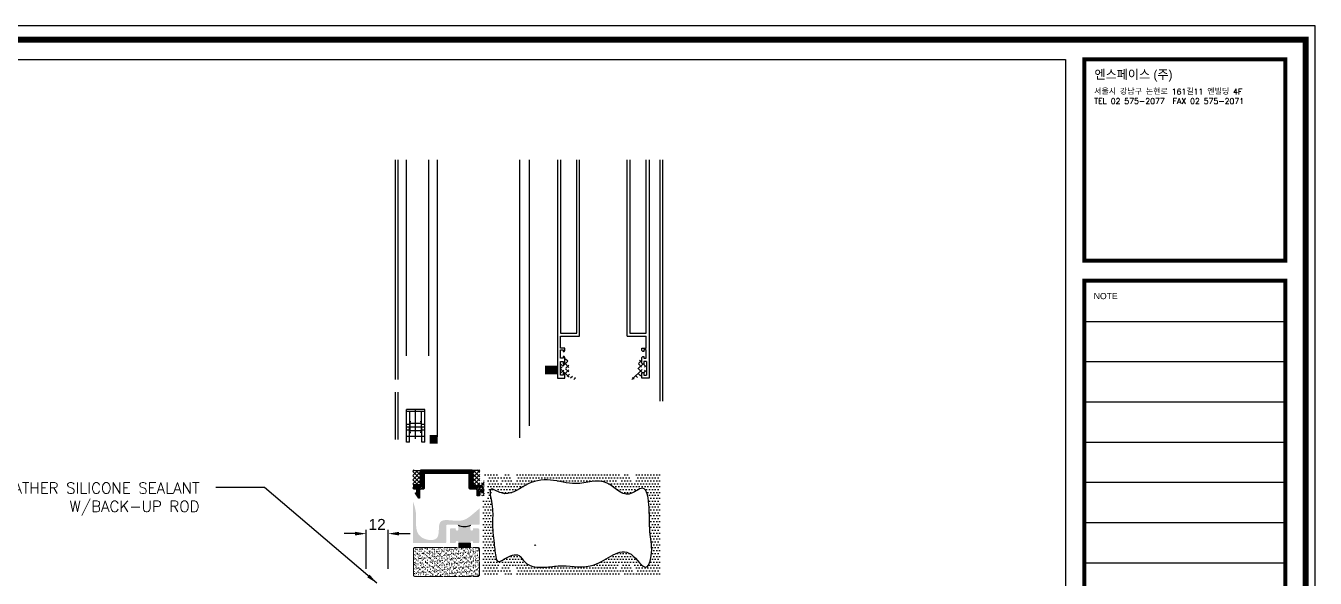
# Model space of a CAD drawing. Header units: millimetres. Extents: x 3549 to 7984, y 668 to 4080.
# Drawn here: x 3954 to 4658, y 1150 to 1452 of the extents above; entities that cross this region are included whole.
import ezdxf

# ---------------------------------------------------------------- set-up
doc = ezdxf.new("R2010")
doc.units = ezdxf.units.MM
doc.linetypes.add('CENTER', pattern=[7.75, 7.25, -0.25, 0, -0.25])
doc.layers.get('Defpoints').update_dxf_attribs({"color": 211})
for name, color, linetype in [('$0$AA-BORD-TEXT', 3, 'Continuous'), ('2', 2, 'Continuous'), ('252', 252, 'Continuous'), ('3', 3, 'Continuous'), ('4', 4, 'Continuous'), ('6', 6, 'Continuous'), ('8', 8, 'Continuous'), ('ACCY', 5, 'Continuous'), ('Dims', 1, 'Continuous'), ('nt', 34, 'Continuous'), ('TE 07', 7, 'Continuous'), ('TEXT', 2, 'Continuous')]:
    doc.layers.add(name, color=color, linetype=linetype)
doc.layers.add('1', color=1, linetype='CENTER', lineweight=5)
doc.styles.add('HGTXT', font='romans.shx', dxfattribs={"bigfont": 'whgtxt.shx'})
doc.styles.get("Standard").update_dxf_attribs({"font": 'arial.ttf'})
doc.styles.add('style1', font='simplex.shx')
doc.dimstyles.new('Telling', dxfattribs={"dimscale": 2, "dimtxt": 3, "dimasz": 3, "dimexe": 1, "dimexo": 3, "dimgap": 1, "dimtad": 1, "dimdec": 1, "dimrnd": 1, "dimdsep": 46, "dimtxsty": 'Standard', "dimcen": 3, "dimclrd": 1, "dimclre": 1, "dimclrt": 2, "dimadec": 0, "dimazin": 0, "dimtfac": 1, "dimtdec": 1, "dimtofl": 0, "dimtmove": 0, "dimatfit": 0, "dimfxl": 1, "dimtolj": 1, "dimtzin": 0, "dimlwe": -1, "dimarcsym": 0})
pattern_1 = [(45, (-31952.1314, -3202.0882), (-1.122532015, 1.122532015), []), (135, (-31952.1314, -3202.0882), (-1.122532015, -1.122532015), [])]
pattern_2 = [(45, (3586.9927, 319.2297), (-1.3258252, 1.3258252), []), (135, (3586.9927, 319.2297), (-1.3258252, -1.3258252), [])]

# ---------------------------------------------------------------- blocks, each defined once
blk = doc.blocks.new('AL-TEMPLATE')
at = {"color": 9}
for p, q in [((2716.82, 1392.97), (2800.02, 1392.97)), ((2716.82, 1376.33), (2800.02, 1376.33)), ((2716.82, 1359.69), (2800.02, 1359.69)), ((2716.82, 1343.05), (2800.02, 1343.05)), ((2716.82, 1326.41), (2800.02, 1326.41)), ((2716.82, 1309.77), (2800.02, 1309.77)), ((2716.82, 1293.13), (2800.02, 1293.13))]:
    blk.add_line(p, q, dxfattribs=at)
for points, const_width in [([(1976.34, 1509.45), (2808.34, 1509.45), (2808.34, 927.05), (1976.34, 927.05)], 2.5), ([(2716.82, 1501.32), (2800.02, 1501.32), (2800.02, 1418.12), (2716.82, 1418.12)], 1.66), ([(2716.82, 1409.8), (2800.02, 1409.8), (2800.02, 1026.89), (2716.82, 1026.89)], 1.66)]:
    blk.add_lwpolyline(points, close=True, dxfattribs=dict(at, const_width=const_width))
at = {"layer": 'nt', "color": 254, "linetype": 'Continuous', "ltscale": 2}
blk.add_lwpolyline([(1972.34, 1515.25), (1972.34, 921.25), (2812.34, 921.25), (2812.34, 1515.25)], close=True, dxfattribs=at)
at = {"layer": 'TE 07'}
blk.add_lwpolyline([(1984.07, 1501.32), (2709.08, 1501.32), (2709.08, 935.18), (1984.07, 935.18)], close=True, dxfattribs=at)
at = {"color": 150, "insert": (2721.06, 1496.93), "char_height": 3.6698, "attachment_point": 1, "style": 'HGTXT'}
blk.add_mtext('{\\fExpo M|b0|i0|c129|p18;엔스페이스 (주)}', dxfattribs=at)
at = {"color": 7, "insert": (2720.94, 1489.17), "char_height": 2.3487, "attachment_point": 1, "style": 'HGTXT'}
blk.add_mtext('서울시 강남구 논현로 161길11 엔빌딩 4F\\PTEL 02 575-2077  FAX 02 575-2071', dxfattribs=at)
at = {"color": 9, "insert": (2720.76, 1404.73), "char_height": 2.556, "width": 438.9676, "attachment_point": 1}
blk.add_mtext('NOTE', dxfattribs=at)
blk = doc.blocks.new('*D15')
at = {"layer": 'Defpoints', "color": 0, "transparency": 16777216}
for p in [(3701.16, 1363.52), (4055.87, 1363.52), (3953.87, 1149.24)]:
    blk.add_point(p, dxfattribs=at)
at = {"layer": 'Dims', "color": 1, "lineweight": -2, "transparency": 16777216}
blk.add_line((3701.16, 1155.24), (3701.16, 1357.52), dxfattribs=at)
at = {"layer": 'Dims', "color": 1, "transparency": 16777216}
blk.add_line((3947.87, 1149.24), (3699.16, 1149.24), dxfattribs=at)
for points in [[(3700.16, 1357.52), (3702.16, 1357.52), (3701.16, 1363.52)], [(3700.16, 1155.24), (3702.16, 1155.24), (3701.16, 1149.24)]]:
    blk.add_solid(points, dxfattribs=at)
at = {"layer": 'Dims', "color": 2, "transparency": 16777216, "insert": (3696.05, 1256.38), "char_height": 6, "attachment_point": 5, "rotation": 90}
blk.add_mtext('\\A1;WINDOW "DIM"', dxfattribs=at)
blk = doc.blocks.new('*D58')
at = {"layer": 'Defpoints', "color": 0, "transparency": 16777216}
for p in [(4139.87, 1174.44), (4139.87, 1149.24), (4151.87, 1149.24)]:
    blk.add_point(p, dxfattribs=at)
at = {"layer": 'Dims', "color": 1, "transparency": 16777216}
for p, q in [((4139.87, 1155.24), (4139.87, 1176.44)), ((4151.87, 1155.24), (4151.87, 1176.44))]:
    blk.add_line(p, q, dxfattribs=at)
at = {"layer": 'Dims', "color": 1, "lineweight": -2, "transparency": 16777216}
for p, q in [((4133.87, 1174.44), (4127.87, 1174.44)), ((4157.87, 1174.44), (4163.87, 1174.44))]:
    blk.add_line(p, q, dxfattribs=at)
at = {"layer": 'Dims', "color": 1, "transparency": 16777216}
for points in [[(4133.87, 1175.44), (4133.87, 1173.44), (4139.87, 1174.44)], [(4157.87, 1175.44), (4157.87, 1173.44), (4151.87, 1174.44)]]:
    blk.add_solid(points, dxfattribs=at)
at = {"layer": 'Dims', "color": 2, "transparency": 16777216, "insert": (4145.87, 1179.45), "char_height": 6, "attachment_point": 5}
blk.add_mtext('\\A1;12', dxfattribs=at)

msp = doc.modelspace()

# ---------------------------------------------------------------- hatches: boundary and pattern name
at = {"layer": '$0$AA-BORD-TEXT'}
h = msp.add_hatch(dxfattribs=at)
h.set_pattern_fill('ANSI31', color=256, scale=0.2, style=0)
h.set_pattern_definition([(45, (-31952.1314, -3202.08824), (-0.449012806, 0.449012806), [])])
h.paths.add_polyline_path([(4197.58, 1209.24, -0.414213), (4198.08, 1208.74), (4198.08, 1201.24, 0.414213), (4198.58, 1200.74), (4203.18, 1200.74), (4203.18, 1200.24), (4201.88, 1199.24), (4201.88, 1198.74, 0.414214), (4202.38, 1198.24), (4203.58, 1198.24, -1), (4203.58, 1197.24), (4202.39, 1197.24, 0.426008), (4201.87, 1196.74), (4201.87, 1195.47, -0.37528), (4201.38, 1195.04), (4200.38, 1195.04), (4200.38, 1198.24, 0.414214), (4199.88, 1198.74), (4196.58, 1198.74, -0.414213), (4196.08, 1199.24), (4196.08, 1206.74, 0.414213), (4195.58, 1207.24), (4172.07, 1207.24, 0.414214), (4171.57, 1206.74), (4171.57, 1199.24, -0.414214), (4171.07, 1198.74), (4169.58, 1198.74, 0.414214), (4169.08, 1198.24), (4169.08, 1193.74), (4168.58, 1193.74), (4166.78, 1196.44), (4166.78, 1196.74), (4167.28, 1196.74, 0.414214), (4167.58, 1197.04), (4167.58, 1198.24, 0.414214), (4167.08, 1198.74), (4165.87, 1198.74), (4165.87, 1201.24), (4169.07, 1201.24, 0.414214), (4169.57, 1201.74), (4169.57, 1208.74, -0.414214), (4170.07, 1209.24)])
h = msp.add_hatch()
h.set_pattern_fill('ANSI37', color=3, scale=15, style=0)
h.set_pattern_definition(pattern_2)
edge = h.paths.add_edge_path(flags=16)
edge.add_arc((4247.22, 1263.84), 0.3, 180, 289.87076)
edge.add_arc((4244.56, 1271.2), 8.12, 289.87076, 298.29301)
edge.add_arc((4247.97, 1264.71), 0.8, 303.16009, 416.83991)
edge.add_arc((4244.56, 1258.23), 8.12, 61.70699, 70.12924)
edge.add_arc((4247.22, 1265.59), 0.3, 70.12924, 180)
edge.add_line((4246.92, 1265.59), (4246.92, 1263.84))
edge = h.paths.add_edge_path()
edge.add_arc((4250.36, 1262.39), 0.3, 99.59407, 226.96109, ccw=False)
edge.add_arc((4250.26, 1262.98), 0.3, 279.59407, 360)
edge.add_line((4250.56, 1262.98), (4250.56, 1266.08))
edge.add_arc((4230.97, 1262.06), 20, 11.60062, 19.43343)
edge.add_arc((4248.41, 1268.21), 1.5, 19.43343, 90)
edge.add_line((4248.41, 1269.71), (4248.37, 1269.71))
edge.add_line((4248.37, 1269.71), (4248.37, 1267.49))
edge.add_line((4248.37, 1267.49), (4247.87, 1266.99))
edge.add_line((4247.87, 1266.99), (4247.17, 1266.99))
edge.add_line((4247.17, 1266.99), (4247.17, 1267.31))
edge.add_line((4247.17, 1267.31), (4247.17, 1267.41))
edge.add_arc((4246.87, 1267.41), 0.3, 0, 130)
edge.add_line((4246.68, 1267.64), (4246.28, 1267.31))
edge.add_arc((4246.47, 1267.08), 0.3, 130, 180)
edge.add_line((4246.17, 1267.08), (4246.17, 1262.11))
edge.add_arc((4246.47, 1262.11), 0.3, 180, 210)
edge.add_line((4246.22, 1261.96), (4246.44, 1261.56))
edge.add_arc((4246.7, 1261.71), 0.3, 209.9997, 345.00028)
edge.add_line((4246.99, 1261.64), (4247.22, 1262.49))
edge.add_line((4247.22, 1262.49), (4247.87, 1262.49))
edge.add_line((4247.87, 1262.49), (4248.37, 1261.99))
edge.add_line((4248.37, 1261.99), (4248.37, 1261.2))
edge.add_arc((4248.87, 1261.2), 0.5, 180, 244.2937)
edge.add_line((4248.66, 1260.75), (4253.26, 1258.55))
edge.add_arc((4253.56, 1258.95), 0.5, 233.01777, 406.95174)
edge.add_line((4253.91, 1259.31), (4250.16, 1262.17))
h = msp.add_hatch()
h.set_pattern_fill('ANSI37', color=3, scale=15, style=0)
h.set_pattern_definition(pattern_2)
edge = h.paths.add_edge_path(flags=16)
edge.add_arc((4291.53, 1263.84), 0.3, 250.12924, 360)
edge.add_line((4291.83, 1263.84), (4291.83, 1265.59))
edge.add_arc((4291.53, 1265.59), 0.3, 0, 109.87076)
edge.add_arc((4294.19, 1258.23), 8.12, 109.87076, 118.29301)
edge.add_arc((4290.77, 1264.71), 0.8, 123.16009, 236.83991)
edge.add_arc((4294.19, 1271.2), 8.12, 241.70699, 250.12924)
edge = h.paths.add_edge_path()
edge.add_arc((4288.39, 1262.39), 0.3, -46.96109, 80.40593, ccw=False)
edge.add_line((4288.59, 1262.17), (4284.84, 1259.31))
edge.add_arc((4285.19, 1258.95), 0.5, 133.04826, 306.98223)
edge.add_line((4285.49, 1258.55), (4290.09, 1260.75))
edge.add_arc((4289.87, 1261.2), 0.5, 295.7063, 360)
edge.add_line((4290.37, 1261.2), (4290.37, 1261.99))
edge.add_line((4290.37, 1261.99), (4290.87, 1262.49))
edge.add_line((4290.87, 1262.49), (4291.53, 1262.49))
edge.add_line((4291.53, 1262.49), (4291.76, 1261.64))
edge.add_arc((4292.05, 1261.71), 0.3, 194.99972, 330.0003)
edge.add_line((4292.31, 1261.56), (4292.53, 1261.96))
edge.add_arc((4292.27, 1262.11), 0.3, 330, 360)
edge.add_line((4292.57, 1262.11), (4292.57, 1267.08))
edge.add_arc((4292.27, 1267.08), 0.3, 0, 50)
edge.add_line((4292.47, 1267.31), (4292.07, 1267.64))
edge.add_arc((4291.87, 1267.41), 0.3, 50, 180)
edge.add_line((4291.57, 1267.41), (4291.57, 1267.31))
edge.add_line((4291.57, 1267.31), (4291.57, 1266.99))
edge.add_line((4291.57, 1266.99), (4290.87, 1266.99))
edge.add_line((4290.87, 1266.99), (4290.37, 1267.49))
edge.add_line((4290.37, 1267.49), (4290.37, 1269.71))
edge.add_line((4290.37, 1269.71), (4290.34, 1269.71))
edge.add_arc((4290.34, 1268.21), 1.5, 90, 160.56657)
edge.add_arc((4307.78, 1262.06), 20, 160.56657, 168.39938)
edge.add_line((4288.19, 1266.08), (4288.19, 1262.98))
edge.add_arc((4288.49, 1262.98), 0.3, 180, 260.40593)
h = msp.add_hatch()
h.set_pattern_fill('ANSI37', color=6, scale=0.5, style=0)
h.set_pattern_definition(pattern_1)
h.paths.add_polyline_path([(4169.57, 1201.74, -0.414214), (4169.07, 1201.24), (4165.87, 1201.24), (4165.87, 1198.93), (4165.37, 1198.93), (4165.37, 1209.24, 0.133993), (4169.82, 1209.17, 0.26546), (4169.57, 1208.74)])
h = msp.add_hatch()
h.set_pattern_fill('ANSI37', color=6, scale=0.5, style=0)
h.set_pattern_definition(pattern_1)
h.paths.add_polyline_path([(4201.87, 1201.74, 1), (4202.87, 1201.74), (4202.87, 1203.24), (4204.37, 1203.24), (4204.37, 1195.24), (4202.87, 1195.24), (4202.87, 1196.74, 0.402517), (4202.39, 1197.24), (4203.58, 1197.24, 1), (4203.58, 1198.24), (4202.38, 1198.24, -0.414214), (4201.88, 1198.74), (4201.88, 1199.24), (4203.18, 1200.24), (4203.18, 1200.74), (4198.58, 1200.74, -0.414213), (4198.08, 1201.24), (4198.08, 1208.74, 0.323396), (4197.73, 1209.21, 0.080089), (4201.87, 1209.24)])
at = {"layer": '1'}
h = msp.add_hatch(dxfattribs=at)
h.set_pattern_fill('ANSI31', color=256, scale=3, angle=315, style=0)
h.set_pattern_definition([(0, (39669.68265, 462908.619), (1e-16, -0.375), [])])
h.paths.add_polyline_path([(4196.75, 1169.24), (4190.4, 1169.24), (4190.4, 1167.24), (4193.27, 1167.24), (4193.57, 1167.54), (4193.87, 1167.24), (4196.75, 1167.24)])
h = msp.add_hatch(dxfattribs=at)
h.set_pattern_fill('AR-SAND', color=256, style=0)
h.set_pattern_definition([(37.5, (31667.8768, -451670.6508), (-0.062993358, 1.926823769), [0, -1.52, 0, -1.7, 0, -1.625]), (7.5, (31667.8768, -451670.6508), (1.769776705, 2.822146065), [0, -0.82, 0, -1.37, 0, -0.525]), (327.5, (31666.6468, -451670.6508), (3.114141862, 0.0056590535), [0, -0.5, 0, -1.8, 0, -2.35]), (317.5, (31666.6468, -451670.6508), (3.006126605, 0.877675565), [0, -0.25, 0, -1.18, 0, -1.35])])
edge = h.paths.add_edge_path()
edge.add_arc((4200.72, 1165.93), 1, 0, 90, ccw=False)
edge.add_line((4201.72, 1165.93), (4201.72, 1152.03))
edge.add_arc((4200.72, 1152.03), 1, 270, 360, ccw=False)
edge.add_line((4200.72, 1151.03), (4166.66, 1151.03))
edge.add_arc((4166.66, 1152.03), 1, 180, 270, ccw=False)
edge.add_line((4165.66, 1152.03), (4165.66, 1165.93))
edge.add_arc((4166.66, 1165.93), 1, 90, 180, ccw=False)
edge.add_line((4166.66, 1166.93), (4200.72, 1166.93))
at = {"layer": '252'}
msp.add_hatch(color=256, dxfattribs=at).paths.add_polyline_path([(4198.27, 1176.79), (4198.27, 1177.24), (4201.07, 1177.24, -0.414214), (4201.57, 1176.74), (4201.57, 1169.74, -0.414214), (4201.07, 1169.24), (4198.27, 1169.24), (4198.27, 1169.69, 1), (4196.77, 1169.69), (4196.77, 1169.24), (4190.27, 1169.24), (4190.27, 1169.69, 1), (4188.77, 1169.69), (4188.77, 1169.24), (4186.07, 1169.24, -0.414214), (4185.57, 1169.74), (4185.57, 1176.74, -0.414214), (4186.07, 1177.24), (4188.77, 1177.24), (4188.77, 1176.79, 1), (4190.27, 1176.79), (4190.27, 1178.49, 0.198912), (4190.05, 1179.02, 0.200897), (4196.99, 1179.02, 0.198912), (4196.77, 1178.49), (4196.77, 1177.24), (4196.77, 1176.79, 1)])
at = {"layer": '6'}
h = msp.add_hatch(dxfattribs=at)
h.set_pattern_fill('DOTS', color=256, style=0)
h.set_pattern_definition([(0, (-1079.1977, -12057.0903), (0.79375, 1.5875), [0, -1.5875])])
edge = h.paths.add_edge_path(flags=16)
edge.add_spline(control_points=[(4210.76, 1160.86), (4210.26, 1163.6), (4209.5, 1170.12), (4208.81, 1180.75), (4208.51, 1188.57), (4208.42, 1201.19), (4216.77, 1193.05), (4226.66, 1202.56), (4240.45, 1204.95), (4255.1, 1199.62), (4270.95, 1206.64), (4281.14, 1191.97), (4292.89, 1203.24), (4294.85, 1185.73), (4294.19, 1175.02), (4296.67, 1164.93), (4292.68, 1151.9), (4281.8, 1171.57), (4265.56, 1153.38), (4249.65, 1157.71), (4237.33, 1155.81), (4227.63, 1156.1), (4222.94, 1164.44), (4216.93, 1161.64), (4211.8, 1158.43), (4210.84, 1160.4), (4210.76, 1160.86)], knot_values=[0, 0, 0, 0, 8.363903, 20.005017, 29.990578, 38.123868, 42.18002, 55.775346, 69.953636, 83.874047, 101.000985, 114.398638, 122.462456, 133.741096, 148.243987, 159.952815, 166.607807, 177.571652, 198.479008, 216.031589, 224.605828, 236.724048, 241.361913, 249.492277, 253.598612, 255.01137, 255.01137, 255.01137, 255.01137], degree=3, periodic=0)
edge = h.paths.add_edge_path()
edge.add_arc((4205.57, 1204.44), 0.5, -0.00202, 89.99889, ccw=False)
edge.add_line((4206.07, 1204.44), (4206.07, 1194.04))
edge.add_arc((4205.57, 1194.04), 0.5, 269.99889, 359.99798, ccw=False)
edge.add_line((4205.57, 1193.54), (4204.07, 1193.54))
edge.add_arc((4204.07, 1193.04), 0.5, 89.99889, 179.99929)
edge.add_line((4203.57, 1193.04), (4203.57, 1150.94))
edge.add_line((4203.57, 1150.94), (4212.26, 1150.94))
edge.add_arc((4212.26, 1151.44), 0.5, 270, 388.43689)
edge.add_arc((4216.87, 1153.94), 4.75, 135.32562, 208.43689, ccw=False)
edge.add_arc((4214.21, 1156.58), 1, -44.67438, 135.32562, ccw=False)
edge.add_arc((4216.87, 1153.94), 2.75, 135.32562, 404.6766)
edge.add_arc((4219.54, 1156.58), 1, 90, 224.6766, ccw=False)
edge.add_line((4219.54, 1157.58), (4219.54, 1157.58))
edge.add_arc((4219.54, 1156.58), 1, 44.6766, 89.99942, ccw=False)
edge.add_arc((4216.87, 1153.94), 4.75, -28.43689, 44.6766, ccw=False)
edge.add_arc((4221.49, 1151.44), 0.5, 151.56311, 270)
edge.add_line((4221.49, 1150.94), (4277.26, 1150.94))
edge.add_arc((4277.26, 1151.44), 0.5, 270, 388.43689)
edge.add_arc((4281.87, 1153.94), 4.75, 135.32562, 208.43689, ccw=False)
edge.add_arc((4279.21, 1156.58), 1, -44.67438, 135.32562, ccw=False)
edge.add_arc((4281.87, 1153.94), 2.75, 135.32562, 404.6766)
edge.add_arc((4284.54, 1156.58), 1, 44.6766, 224.6766, ccw=False)
edge.add_arc((4281.87, 1153.94), 4.75, -28.43689, 44.6766, ccw=False)
edge.add_arc((4286.49, 1151.44), 0.5, 151.56311, 270)
edge.add_line((4286.49, 1150.94), (4300.17, 1150.94))
edge.add_line((4300.17, 1150.94), (4300.17, 1207.54))
edge.add_line((4300.17, 1207.54), (4286.49, 1207.54))
edge.add_arc((4286.49, 1207.04), 0.5, 90, 208.43689)
edge.add_arc((4281.87, 1204.54), 4.75, -44.6766, 28.43689, ccw=False)
edge.add_arc((4284.54, 1201.9), 1, 135.3234, 315.3234, ccw=False)
edge.add_arc((4281.87, 1204.54), 2.75, 315.3234, 584.67438)
edge.add_arc((4279.21, 1201.9), 1, -135.32562, 44.67438, ccw=False)
edge.add_arc((4281.87, 1204.54), 4.75, 151.56311, 224.67438, ccw=False)
edge.add_arc((4277.26, 1207.04), 0.5, 331.56311, 450)
edge.add_line((4277.26, 1207.54), (4221.49, 1207.54))
edge.add_arc((4221.49, 1207.04), 0.5, 90, 208.43689)
edge.add_arc((4216.87, 1204.54), 4.75, -44.6766, 28.43689, ccw=False)
edge.add_arc((4219.54, 1201.9), 1, 135.3234, 315.3234, ccw=False)
edge.add_arc((4216.87, 1204.54), 2.75, 315.3234, 584.67438)
edge.add_arc((4214.21, 1201.9), 1, -135.32562, 44.67438, ccw=False)
edge.add_arc((4216.87, 1204.54), 4.75, 151.56311, 224.67438, ccw=False)
edge.add_arc((4212.26, 1207.04), 0.5, 331.56311, 450)
edge.add_line((4212.26, 1207.54), (4204.07, 1207.54))
edge.add_arc((4204.07, 1207.04), 0.5, 90, 180)
edge.add_line((4203.57, 1207.04), (4203.57, 1205.44))
edge.add_arc((4204.07, 1205.44), 0.5, 180, 269.99889)
edge.add_line((4204.07, 1204.94), (4205.57, 1204.94))
edge = h.paths.add_edge_path()
edge.add_line((4202.87, 1195.24), (4202.87, 1197.24))
edge.add_line((4204.37, 1195.24), (4202.87, 1195.24))
edge.add_line((4204.37, 1203.24), (4204.37, 1195.24))
edge.add_line((4202.87, 1203.24), (4204.37, 1203.24))
edge.add_line((4202.87, 1201.24), (4202.87, 1203.24))
at = {"layer": '8'}
h = msp.add_hatch(dxfattribs=at)
h.set_pattern_fill('AR-SAND', color=256, scale=0.5, style=0)
h.set_pattern_definition([(37.5, (20558.2185, -455769.2085), (-0.031496679, 0.9634118845), [0, -0.76, 0, -0.85, 0, -0.8125]), (7.5, (20558.2185, -455769.2085), (0.8848883526, 1.4110730326), [0, -0.41, 0, -0.685, 0, -0.2625]), (327.5, (20557.6035, -455769.2085), (1.5570709309, 0.0028295268), [0, -0.25, 0, -0.9, 0, -1.175]), (317.5, (20557.6035, -455769.2085), (1.5030633023, 0.4388377825), [0, -0.125, 0, -0.59, 0, -0.675])])
edge = h.paths.add_edge_path()
edge.add_arc((4183.07, 1169.74), 0.5, 270, 360)
edge.add_line((4183.57, 1169.74), (4183.57, 1178.74))
edge.add_arc((4184.07, 1178.74), 0.5, 90, 180, ccw=False)
edge.add_line((4184.07, 1179.24), (4189.52, 1179.24))
edge.add_arc((4189.52, 1178.49), 0.75, 0, 90, ccw=False)
edge.add_line((4190.27, 1178.49), (4190.27, 1176.79))
edge.add_arc((4189.52, 1176.79), 0.75, 180, 360, ccw=False)
edge.add_line((4188.77, 1176.79), (4188.77, 1177.24))
edge.add_line((4188.77, 1177.24), (4186.07, 1177.24))
edge.add_arc((4186.07, 1176.74), 0.5, 90, 180)
edge.add_line((4185.57, 1176.74), (4185.57, 1169.74))
edge.add_arc((4186.07, 1169.74), 0.5, 180, 270)
edge.add_line((4186.07, 1169.24), (4188.77, 1169.24))
edge.add_line((4188.77, 1169.24), (4188.77, 1169.69))
edge.add_arc((4189.52, 1169.69), 0.75, 0, 180, ccw=False)
edge.add_line((4190.27, 1169.69), (4190.27, 1169.24))
edge.add_line((4190.27, 1169.24), (4196.77, 1169.24))
edge.add_line((4196.77, 1169.24), (4196.77, 1169.69))
edge.add_arc((4197.52, 1169.69), 0.75, 0, 180, ccw=False)
edge.add_line((4198.27, 1169.69), (4198.27, 1169.24))
edge.add_line((4198.27, 1169.24), (4201.07, 1169.24))
edge.add_arc((4201.07, 1169.74), 0.5, 270, 360)
edge.add_line((4201.57, 1169.74), (4201.57, 1176.74))
edge.add_arc((4201.07, 1176.74), 0.5, 360, 450)
edge.add_line((4201.07, 1177.24), (4198.27, 1177.24))
edge.add_line((4198.27, 1177.24), (4198.27, 1176.79))
edge.add_arc((4197.52, 1176.79), 0.75, -180, 0, ccw=False)
edge.add_line((4196.77, 1176.79), (4196.77, 1177.24))
edge.add_line((4196.77, 1177.24), (4196.77, 1178.49))
edge.add_arc((4197.52, 1178.49), 0.75, 90, 180, ccw=False)
edge.add_line((4197.52, 1179.24), (4201.37, 1179.24))
edge.add_arc((4201.37, 1179.74), 0.5, 270, 359.99764)
edge.add_line((4201.87, 1179.74), (4201.87, 1188.32))
edge.add_spline(control_points=[(4201.87, 1188.32), (4200.31, 1186.97), (4197.88, 1184.85), (4193.75, 1181.68), (4188.15, 1181.04), (4177.72, 1183.47), (4181.51, 1169.29), (4165.19, 1171.97), (4168.19, 1183.85), (4166.12, 1190.06), (4165.37, 1192.29)], knot_values=[0.006345, 0.006345, 0.006345, 0.006345, 6.244667, 9.750719, 15.185216, 23.6789, 32.504152, 41.489691, 54.23012, 61.388626, 61.388626, 61.388626, 61.388626], degree=3, periodic=0)
edge.add_line((4165.37, 1192.29), (4165.37, 1169.24))
edge.add_line((4165.37, 1169.24), (4183.07, 1169.24))

# ---------------------------------------------------------------- linework, layer by layer
at = {"layer": '$0$AA-BORD-TEXT'}
msp.add_lwpolyline([(4171.57, 1199.24, -0.414214), (4171.07, 1198.74), (4169.58, 1198.74, 0.414214), (4169.08, 1198.24), (4169.08, 1193.74), (4168.58, 1193.74), (4166.78, 1196.44), (4166.78, 1196.74), (4167.28, 1196.74, 0.414214), (4167.58, 1197.04), (4167.58, 1198.24, 0.414214), (4167.08, 1198.74), (4165.87, 1198.74), (4165.87, 1201.24), (4169.07, 1201.24, 0.414214), (4169.57, 1201.74), (4169.57, 1208.74, -0.414214), (4170.07, 1209.24), (4197.58, 1209.24, -0.414213), (4198.08, 1208.74), (4198.08, 1201.24, 0.414213), (4198.58, 1200.74), (4203.18, 1200.74), (4203.18, 1200.24), (4201.88, 1199.24), (4201.88, 1198.74, 0.414214), (4202.38, 1198.24), (4203.58, 1198.24, -1), (4203.58, 1197.24), (4202.38, 1197.24, 0.414214), (4201.88, 1196.74), (4201.88, 1195.54, -0.414214), (4201.38, 1195.04), (4200.38, 1195.04), (4200.38, 1198.24, 0.414214), (4199.88, 1198.74), (4196.58, 1198.74, -0.414213), (4196.08, 1199.24), (4196.08, 1206.74, 0.414213), (4195.58, 1207.24), (4172.07, 1207.24, 0.414214), (4171.57, 1206.74)], format="xyb", close=True, dxfattribs=at)
at = {"color": 9}
for p, q in [((4155.87, 1258.57), (4155.87, 1378.52)), ((4157.37, 1258.64), (4157.37, 1378.52)), ((4161.87, 1271.54), (4161.87, 1378.52)), ((4173.87, 1378.52), (4173.87, 1271.54)), ((4178.87, 1227.24), (4178.87, 1378.52)), ((4223.57, 1378.52), (4223.57, 1226.74)), ((4300.27, 1246.74), (4300.27, 1378.52)), ((4301.87, 1246.74), (4301.87, 1378.52)), ((4155.87, 1225.74), (4155.87, 1251.71)), ((4157.37, 1225.74), (4157.37, 1251.64))]:
    msp.add_line(p, q, dxfattribs=at)
at = {"color": 4}
msp.add_line((4228.87, 1378.52), (4228.87, 1233.24), dxfattribs=at)
at = {"color": 3}
for p, q in [((4244.37, 1378.52), (4244.37, 1259.24)), ((4245.97, 1378.52), (4245.97, 1283.94)), ((4254.87, 1283.94), (4254.87, 1378.52)), ((4256.37, 1282.24), (4256.37, 1378.52)), ((4282.37, 1282.24), (4282.37, 1378.52)), ((4283.87, 1378.52), (4283.87, 1283.94)), ((4292.77, 1283.94), (4292.77, 1378.52)), ((4294.37, 1378.52), (4294.37, 1259.24)), ((4245.97, 1283.94), (4254.87, 1283.94)), ((4245.97, 1282.24), (4256.37, 1282.24)), ((4245.97, 1275.74), (4245.97, 1282.24)), ((4282.37, 1282.24), (4292.77, 1282.24)), ((4283.87, 1283.94), (4292.77, 1283.94)), ((4292.77, 1275.74), (4292.77, 1282.24)), ((4248.37, 1275.74), (4245.97, 1275.74)), ((4245.97, 1274.74), (4247.37, 1274.74)), ((4245.97, 1270.24), (4245.97, 1274.74)), ((4247.37, 1274.74), (4247.37, 1273.89)), ((4247.37, 1273.89), (4247.87, 1273.89)), ((4247.87, 1273.89), (4248.37, 1274.39)), ((4248.37, 1274.39), (4248.37, 1275.74)), ((4290.37, 1275.74), (4292.77, 1275.74)), ((4290.37, 1274.39), (4290.37, 1275.74)), ((4290.87, 1273.89), (4290.37, 1274.39)), ((4291.37, 1273.89), (4290.87, 1273.89)), ((4291.37, 1274.74), (4291.37, 1273.89)), ((4292.77, 1274.74), (4291.37, 1274.74)), ((4292.77, 1270.24), (4292.77, 1274.74)), ((4245.87, 1268.49), (4247.37, 1268.49)), ((4245.87, 1260.99), (4245.87, 1268.49)), ((4247.37, 1270.24), (4245.97, 1270.24)), ((4247.37, 1271.09), (4247.37, 1270.24)), ((4247.87, 1271.09), (4247.37, 1271.09)), ((4247.37, 1268.49), (4247.37, 1266.99)), ((4247.37, 1266.99), (4247.87, 1266.99)), ((4248.37, 1270.59), (4247.87, 1271.09)), ((4247.87, 1266.99), (4248.37, 1267.49)), ((4248.37, 1267.49), (4248.37, 1270.59)), ((4290.37, 1270.59), (4290.87, 1271.09)), ((4290.37, 1267.49), (4290.37, 1270.59)), ((4290.87, 1266.99), (4290.37, 1267.49)), ((4290.87, 1271.09), (4291.37, 1271.09)), ((4291.37, 1266.99), (4290.87, 1266.99)), ((4291.37, 1271.09), (4291.37, 1270.24)), ((4291.37, 1270.24), (4292.77, 1270.24)), ((4292.87, 1268.49), (4291.37, 1268.49)), ((4291.37, 1268.49), (4291.37, 1266.99)), ((4292.87, 1268.49), (4292.87, 1260.99)), ((4247.37, 1260.99), (4245.87, 1260.99)), ((4247.37, 1262.49), (4247.37, 1260.99)), ((4247.87, 1262.49), (4247.37, 1262.49)), ((4248.37, 1261.99), (4247.87, 1262.49)), ((4248.37, 1259.24), (4248.37, 1261.99)), ((4290.37, 1261.99), (4290.87, 1262.49)), ((4290.37, 1259.24), (4290.37, 1261.99)), ((4290.87, 1262.49), (4291.37, 1262.49)), ((4291.37, 1262.49), (4291.37, 1260.99)), ((4291.37, 1260.99), (4292.87, 1260.99)), ((4244.37, 1259.24), (4248.37, 1259.24)), ((4294.37, 1259.24), (4290.37, 1259.24)), ((4171.94, 1242.14), (4161.81, 1242.14)), ((4161.81, 1224.41), (4161.81, 1242.14)), ((4171.94, 1241.13), (4161.81, 1241.13)), ((4163.54, 1224.41), (4163.68, 1241.13)), ((4166.87, 1226.13), (4166.87, 1242.14)), ((4170.21, 1224.41), (4170.07, 1241.13)), ((4171.94, 1224.41), (4171.94, 1242.14)), ((4163.62, 1234.03), (4161.81, 1234.03)), ((4171.94, 1232.51), (4161.81, 1232.51)), ((4163.79, 1235.55), (4163.79, 1229.48)), ((4164.34, 1235.55), (4163.79, 1235.55)), ((4169.96, 1234.54), (4163.79, 1234.54)), ((4169.96, 1235.55), (4169.41, 1235.55)), ((4169.96, 1235.55), (4169.96, 1229.48)), ((4171.94, 1234.03), (4170.13, 1234.03)), ((4163.6, 1231), (4161.81, 1231)), ((4171.94, 1227.45), (4161.81, 1227.45)), ((4169.96, 1230.49), (4163.79, 1230.49)), ((4164.34, 1229.48), (4163.79, 1229.48)), ((4169.96, 1229.58), (4169.41, 1229.58)), ((4171.94, 1231), (4170.15, 1231)), ((4163.54, 1224.41), (4161.81, 1224.41)), ((4171.94, 1224.41), (4170.21, 1224.41))]:
    msp.add_line(p, q, dxfattribs=at)
at = {"color": 6}
for centre, radius, start, end in [((4167.72, 1217.35), 8.45, 253.84595, 286.15948), ((4199.72, 1222.06), 13, 260.4913, 279.5087)]:
    msp.add_arc(centre, radius, start, end, dxfattribs=at)
at = {"layer": '1'}
for p, q in [((4165.66, 1165.93), (4165.66, 1152.03)), ((4165.66, 1165.93), (4165.66, 1152.03)), ((4166.66, 1166.93), (4200.72, 1166.93)), ((4201.72, 1152.03), (4201.72, 1165.93)), ((4166.66, 1151.03), (4200.72, 1151.03))]:
    msp.add_line(p, q, dxfattribs=at)
msp.add_lwpolyline([(4196.75, 1169.24), (4190.4, 1169.24), (4190.4, 1167.24), (4193.27, 1167.24), (4193.57, 1167.54), (4193.87, 1167.24), (4196.75, 1167.24)], close=True, dxfattribs=at)
for centre, start, end in [((4166.66, 1165.93), 90, 180), ((4166.66, 1165.93), 90, 180), ((4200.72, 1165.93), 0, 90), ((4166.66, 1152.03), 180, 270), ((4166.66, 1152.03), 180, 270), ((4200.72, 1152.03), 270, 0)]:
    msp.add_arc(centre, 1, start, end, dxfattribs=at)
at = {"layer": '2'}
for p, q in [((4244.37, 1265.74), (4237.57, 1265.74)), ((4244.37, 1265.24), (4237.57, 1265.24)), ((4244.37, 1264.74), (4237.57, 1264.74)), ((4244.37, 1264.24), (4237.57, 1264.24)), ((4244.37, 1263.74), (4237.57, 1263.74)), ((4244.37, 1263.24), (4237.57, 1263.24)), ((4244.37, 1262.74), (4237.57, 1262.74)), ((4244.37, 1262.24), (4237.57, 1262.24)), ((4244.37, 1261.74), (4237.57, 1261.74)), ((4178.87, 1227.84), (4174.57, 1227.84)), ((4178.87, 1227.34), (4174.57, 1227.34)), ((4178.87, 1226.84), (4174.57, 1226.84)), ((4178.87, 1226.34), (4174.57, 1226.34)), ((4178.87, 1225.84), (4174.57, 1225.84)), ((4178.87, 1225.34), (4174.57, 1225.34)), ((4178.87, 1224.84), (4174.57, 1224.84)), ((4178.87, 1224.34), (4174.57, 1224.34)), ((4178.87, 1223.84), (4174.57, 1223.84))]:
    msp.add_line(p, q, dxfattribs=at)
at = {"layer": '3'}
msp.add_arc((4193.52, 1187.3), 8.98, 247.28131, 292.71869, dxfattribs=at)
at = {"layer": '6', "start_tangent": (-0.177894, 0.98405), "end_tangent": (-0.177894, 0.98405)}
msp.add_spline([(4210.76, 1160.86), (4209.68, 1169.15), (4208.85, 1180.76), (4208.52, 1190.74), (4208.11, 1198.71), (4213.67, 1196.63), (4226.61, 1200.78), (4240.49, 1203.71), (4254.26, 1201.72), (4271.39, 1202.06), (4283.34, 1196), (4290.73, 1199.24), (4294.29, 1188.54), (4294.89, 1174.05), (4295.47, 1162.35), (4292.9, 1156.22), (4284.43, 1163.18), (4264.35, 1157.38), (4246.8, 1156.87), (4238.25, 1156.2), (4226.47, 1159.02), (4223.31, 1162.42), (4215.39, 1160.6), (4211.41, 1159.6), (4210.76, 1160.86)], degree=3, dxfattribs=at)
at = {"layer": 'ACCY', "color": 11}
msp.add_arc((4232.11, 1167.78), 0.462, 22.5, 157.5, dxfattribs=at)

# ---------------------------------------------------------------- block references
at = {"layer": '4', "xscale": 1.32, "yscale": 1.32, "zscale": 1.32}
msp.add_blockref('AL-TEMPLATE', (945.56, -548.42), dxfattribs=at)

# ---------------------------------------------------------------- texts
at = {"layer": 'TEXT', "color": 2, "insert": (3901.31, 1202.32), "char_height": 6, "width": 147.6327, "attachment_point": 1, "style": 'style1'}
msp.add_mtext('\\pxqr;WEATHER SILICONE SEALANT\\PW/BACK-UP ROD', dxfattribs=at)

# ---------------------------------------------------------------- dimensions: what is measured, and where the dimension line sits
at = {"layer": 'Dims'}
dim = msp.add_linear_dim(base=(3701.16, 1363.52), p1=(3953.87, 1149.24), p2=(4055.87, 1363.52), angle=90, text='WINDOW "DIM"', dimstyle='Telling', override={"dimse2": 1}, dxfattribs=at)
dim.commit()
dim.dimension.update_dxf_attribs({"geometry": '*D15', "text_midpoint": (3696.05, 1256.38)})
dim = msp.add_linear_dim(base=(4139.87, 1174.44), p1=(4151.87, 1149.24), p2=(4139.87, 1149.24), angle=180, dimstyle='Telling', dxfattribs=at)
dim.commit()
dim.dimension.update_dxf_attribs({"geometry": '*D58', "text_midpoint": (4145.87, 1174.44), "dimtype": 160})

# ---------------------------------------------------------------- leaders
msp.add_leader([(4145.7, 1147.42), (4084.41, 1199.68), (4057.78, 1199.68)], dimstyle='Telling', override={"dimgap": 1, "dimtad": 0}, dxfattribs=at)

doc.saveas('drawing.dxf')
